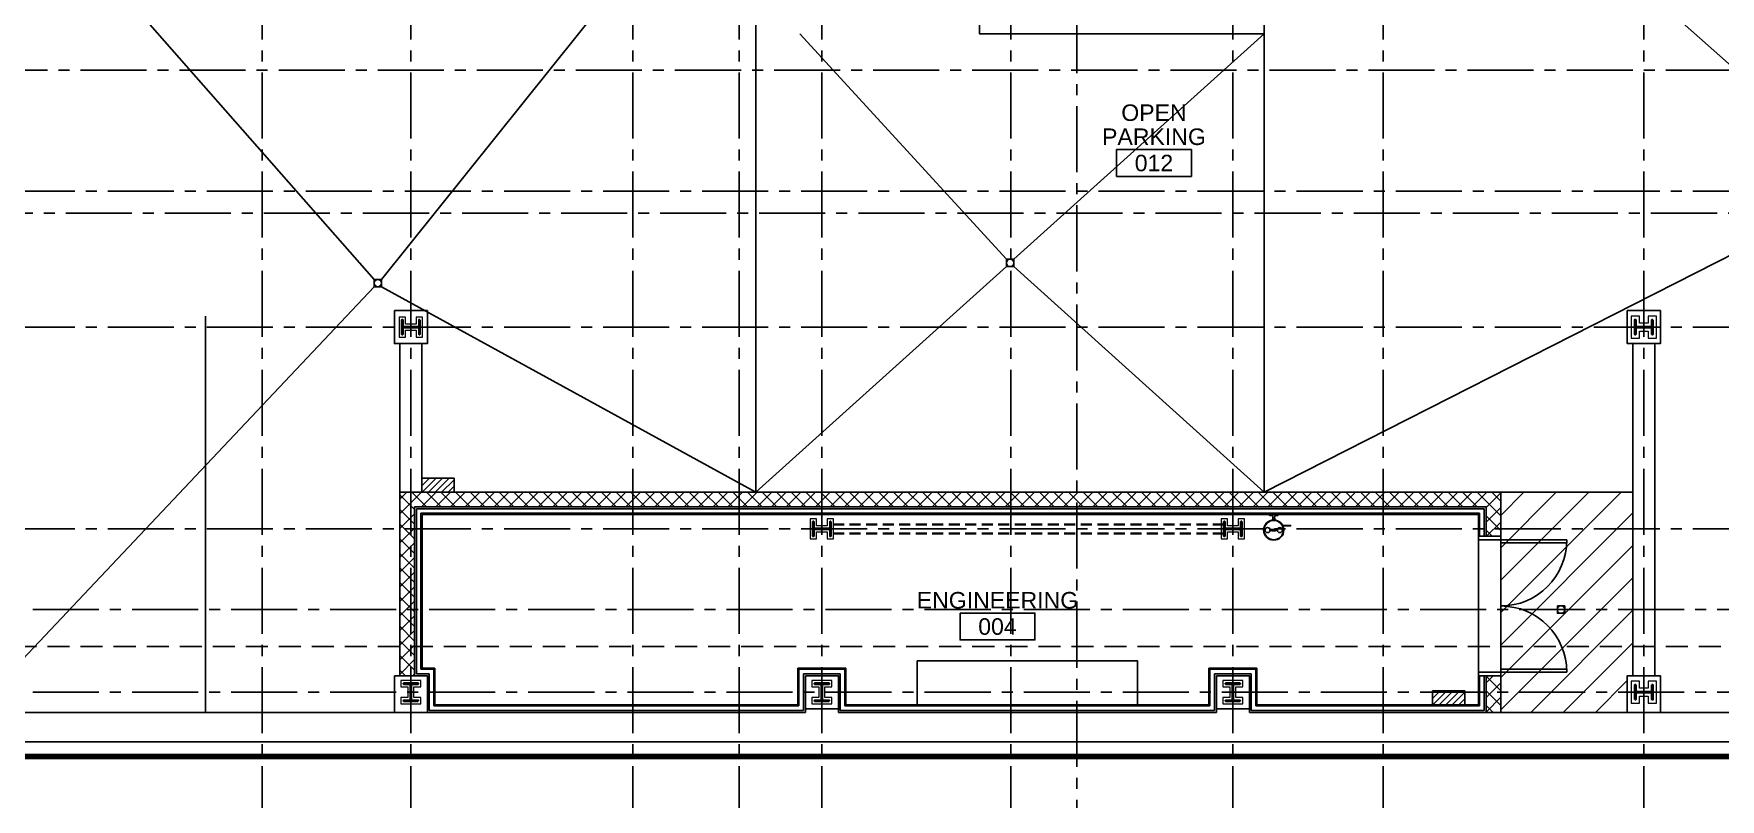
# Model space of a CAD drawing. Header units: inches. Extents: x -19 to 4048, y 0 to 3185.
# Drawn here: x 1362 to 2282, y 786 to 1203 of the extents above; entities that cross this region are included whole.
import ezdxf
from ezdxf.enums import TextEntityAlignment as Align

# ---------------------------------------------------------------- set-up
doc = ezdxf.new("R2010")
doc.units = ezdxf.units.IN
doc.header["$LTSCALE"] = 48
doc.header["$MEASUREMENT"] = 0
for name, pattern in [('CENTER2', [1.125, 0.75, -0.125, 0.125, -0.125]), ('HIDDEN', [0.375, 0.25, -0.125]), ('HIDDEN2', [0.1875, 0.125, -0.0625]), ('PHANTOM2', [1.25, 0.625, -0.125, 0.125, -0.125, 0.125, -0.125])]:
    doc.linetypes.add(name, pattern=pattern)
for name, color, linetype in [('_0_Objects', 8, 'Continuous'), ('A-Door', 8, 'Continuous'), ('A-Door-Head', 8, 'Continuous'), ('A-Flor-Case', 8, 'Continuous'), ('A-Flor-Pfix', 8, 'Continuous'), ('A-Flor-Spcl', 8, 'Continuous'), ('A-Grid(3-32)', 8, 'CENTER2'), ('A-Site-Parking', 8, 'Continuous'), ('A-Site-Pave', 8, 'Continuous'), ('A-Site-Property', 8, 'PHANTOM2'), ('A-Site-Setback', 8, 'HIDDEN'), ('A-Tag-Rm(3-32)', 8, 'Continuous'), ('A-Wall-Full', 8, 'Continuous'), ('A-Wall-Hatch', 8, 'Continuous'), ('S-Foundation', 8, 'Continuous'), ('S-Grid-Iden', 8, 'Continuous'), ('S-Structural Concrete', 8, 'Continuous'), ('S-Wall-CMU', 8, 'Continuous'), ('S-Wall-Hatch', 8, 'Continuous')]:
    doc.layers.add(name, color=color, linetype=linetype)
for name, color, linetype, lineweight in [('A-Detl-Hatch', 8, 'Continuous', 18), ('S-Detl-Hatch', 8, 'Continuous', 18), ('S-Detl-Wide', 8, 'Continuous', 35)]:
    doc.layers.add(name, color=color, linetype=linetype, lineweight=lineweight)
doc.styles.get("Standard").update_dxf_attribs({"font": 'arial.ttf'})

# ---------------------------------------------------------------- blocks, each defined once
blk = doc.blocks.new('Rm Tag')
blk.add_lwpolyline([(-0.2123981095694489, 0.07589473110726885), (0.2123981095694489, 0.07589473110726885), (0.2123981095694489, -0.07589473110715517), (-0.2123981095694489, -0.07589473110715517)], close=True)
for p in [(0, 0.2858456260896673), (0, 0.1492807692377482), (0, 0)]:
    blk.add_attdef('XXX', text='', height=0.09375).set_placement(p, align=Align.MIDDLE_CENTER)
blk = doc.blocks.new('GARAGE FLOOR SLOPE')
at = {"layer": 'A-Flor-Pfix'}
for points in [[(1892.562500014779, 1080.194698477015), (1892.562500014779, 1076.194698477015), (1896.562500014779, 1076.194698477015), (1896.562500014779, 1080.194698477015)], [(1548.000000014778, 1069.257198477001), (1548.000000014778, 1065.257198477001), (1552.000000014778, 1065.257198477001), (1552.000000014778, 1069.257198477001)]]:
    blk.add_lwpolyline(points, close=True, dxfattribs=at)
for centre in [(1894.562500014779, 1078.194698477015), (1550.000000014778, 1067.257198477001)]:
    blk.add_circle(centre, 2, dxfattribs=at)
at = {"layer": 'A-Site-Pave'}
for p, q in [((1344.000000014778, 1301.257198477002), (1548.000000014778, 1069.257198477001)), ((1552.000000014778, 1069.257198477001), (1738.000000014779, 1301.257198477002)), ((2358.562500014775, 1122.757198477026), (2153.875000014779, 1304.132198477)), ((1756.000000014779, 1227.132198477015), (1756.000000014779, 953.2571984770146)), ((1780.000000014779, 1203.132198477015), (1892.562500014779, 1080.194698477015)), ((1896.562500014779, 1080.194698477015), (2033.125000014779, 1203.132198477015)), ((2033.125000014779, 1203.132198477015), (2033.125000014779, 953.2571984770146)), ((2033.125000014779, 953.2571984770146), (2358.562500014775, 1118.757198477026)), ((1892.562500014779, 1076.194698477015), (1756.000000014779, 953.2571984770146)), ((1896.562500014779, 1076.194698477015), (2033.125000014779, 953.2571984770148)), ((1548.000000014778, 1065.257198477001), (1344.000000014777, 849.257198477002)), ((1755.60141953714, 953.4873190230732), (1552.000000014778, 1065.257198477001))]:
    blk.add_line(p, q, dxfattribs=at)
blk = doc.blocks.new('*U9')
at = {"layer": 'A-Detl-Hatch'}
h = blk.add_hatch(dxfattribs=at)
h.set_pattern_fill('ANSI32', color=256, scale=6, style=0)
h.set_pattern_definition([(45, (0, -4.865), (-1.590990257669732, 1.590990257669732), []), (45, (1.06066017, -4.865), (-1.590990257669732, 1.590990257669732), [])])
edge = h.paths.add_edge_path()
edge.add_line((3.98, -9.73), (3.98, -9.295000000000002))
edge.add_line((3.98, -9.295000000000002), (0.645, -9.295000000000002))
edge.add_arc((0.645, -8.795000000000002), 0.5, 180, 270, ccw=False)
edge.add_line((0.145, -8.795000000000002), (0.145, -0.9349999999999996))
edge.add_arc((0.645, -0.9349999999999996), 0.5, 90, 180, ccw=False)
edge.add_line((0.645, -0.4349999999999996), (3.98, -0.4349999999999996))
edge.add_line((3.98, -0.4349999999999996), (3.98, 0))
edge.add_line((3.98, 0), (-3.98, 0))
edge.add_line((-3.98, 0), (-3.98, -0.4349999999999996))
edge.add_line((-3.98, -0.4349999999999996), (-0.645, -0.4349999999999996))
edge.add_arc((-0.645, -0.9349999999999996), 0.5, 0, 90, ccw=False)
edge.add_line((-0.145, -0.9349999999999996), (-0.145, -8.795000000000002))
edge.add_arc((-0.645, -8.795000000000002), 0.5, -90, 0, ccw=False)
edge.add_line((-0.645, -9.295000000000002), (-3.98, -9.295000000000002))
edge.add_line((-3.98, -9.295000000000002), (-3.98, -9.73))
edge.add_line((-3.98, -9.73), (3.98, -9.73))
at = {"linetype": 'ByBlock'}
blk.add_lwpolyline([(3.98, -9.73), (3.98, -9.295000000000002), (0.645, -9.295000000000002, -0.414213562373095), (0.145, -8.795000000000002), (0.145, -0.9349999999999996, -0.414213562373095), (0.645, -0.4349999999999996), (3.98, -0.4349999999999996), (3.98, 0), (-3.98, 0), (-3.98, -0.4349999999999996), (-0.645, -0.4349999999999996, -0.414213562373095), (-0.145, -0.9349999999999996), (-0.145, -8.795000000000002, -0.414213562373095), (-0.645, -9.295000000000002), (-3.98, -9.295000000000002), (-3.98, -9.73)], format="xyb", close=True, dxfattribs=at)
blk = doc.blocks.new('W10X33')
at = {"layer": 'S-Detl-Hatch'}
blk.add_lwpolyline([(13773.28084524832, -7309.777745052937), (13773.28084524832, -7306.342745052938), (13769.44584524832, -7306.342745052938), (13769.44584524832, -7300.482745052938), (13773.28084524832, -7300.482745052938), (13773.28084524832, -7297.047745052938), (13762.32084524832, -7297.047745052938), (13762.32084524832, -7300.482745052938), (13766.15584524832, -7300.482745052938), (13766.15584524832, -7306.342745052938), (13762.32084524832, -7306.342745052938), (13762.32084524832, -7309.777745052937)], close=True, dxfattribs=at)
at = {"layer": 'S-Detl-Wide'}
blk.add_blockref('*U9', (13767.80084524832, -7298.547745052938), dxfattribs=at)
blk = doc.blocks.new('*U18')
at = {"layer": 'A-Detl-Hatch'}
h = blk.add_hatch(dxfattribs=at)
h.set_pattern_fill('ANSI32', color=256, scale=6, style=0)
h.set_pattern_definition([(45, (0, -4.96), (-1.590990257669732, 1.590990257669732), []), (45, (1.06066017, -4.96), (-1.590990257669732, 1.590990257669732), [])])
edge = h.paths.add_edge_path()
edge.add_line((3.9925, -9.92), (3.9925, -9.39))
edge.add_line((3.9925, -9.39), (0.6575000000000002, -9.39))
edge.add_arc((0.6575, -8.89), 0.5, 180, 270, ccw=False)
edge.add_line((0.1575, -8.89), (0.1575, -1.03))
edge.add_arc((0.6575, -1.03), 0.5, 90, 180, ccw=False)
edge.add_line((0.6575, -0.5300000000000002), (3.9925, -0.5300000000000002))
edge.add_line((3.9925, -0.5300000000000002), (3.9925, 0))
edge.add_line((3.9925, 0), (-3.9925, 0))
edge.add_line((-3.9925, 0), (-3.9925, -0.5300000000000002))
edge.add_line((-3.9925, -0.5300000000000002), (-0.6575000000000002, -0.5300000000000002))
edge.add_arc((-0.6575, -1.03), 0.5, 0, 90, ccw=False)
edge.add_line((-0.1575, -1.03), (-0.1575, -8.89))
edge.add_arc((-0.6575, -8.89), 0.5, -90, 0, ccw=False)
edge.add_line((-0.6575, -9.39), (-3.9925, -9.39))
edge.add_line((-3.9925, -9.39), (-3.9925, -9.92))
edge.add_line((-3.9925, -9.92), (3.9925, -9.92))
at = {"linetype": 'ByBlock'}
blk.add_lwpolyline([(3.9925, -9.92), (3.9925, -9.39), (0.6575, -9.39, -0.414213562373095), (0.1575, -8.89), (0.1575, -1.03, -0.414213562373095), (0.6575, -0.5300000000000002), (3.9925, -0.5300000000000002), (3.9925, 0), (-3.9925, 0), (-3.9925, -0.5300000000000002), (-0.6575, -0.5300000000000002, -0.414213562373095), (-0.1575, -1.03), (-0.1575, -8.89, -0.414213562373095), (-0.6575, -9.39), (-3.9925, -9.39), (-3.9925, -9.92)], format="xyb", close=True, dxfattribs=at)
blk = doc.blocks.new('w10x39')
at = {"layer": 'S-Detl-Hatch'}
blk.add_lwpolyline([(13843.55249486652, -7311.369134561437), (13843.55249486652, -7306.839134561437), (13839.71749486652, -7306.839134561437), (13839.71749486652, -7301.979134561437), (13843.55249486652, -7301.979134561437), (13843.55249486652, -7297.449134561437), (13831.56749486652, -7297.449134561437), (13831.56749486652, -7301.979134561437), (13835.40249486652, -7301.979134561437), (13835.40249486652, -7306.839134561437), (13831.56749486652, -7306.839134561437), (13831.56749486652, -7311.369134561437)], close=True, dxfattribs=at)
at = {"layer": 'S-Detl-Wide'}
blk.add_blockref('*U18', (13837.55999486652, -7299.449134561437), dxfattribs=at)
blk = doc.blocks.new('LOWER LEVEL - STRUCTURAL GRID')
at = {"layer": 'A-Grid(3-32)'}
for p, q in [((-2528.500603306958, -7402.007197794599), (-2528.500603306958, -9409.767600574543)), ((-2447.500603306959, -7402.007197794599), (-2447.500603306959, -9409.767600574543)), ((-2326.500603306959, -7402.007197794599), (-2326.500603306959, -9409.767600574543)), ((-2268.500603306959, -7402.007197794599), (-2268.500603306959, -9409.767600574543)), ((-2223.500603306959, -7402.007197794599), (-2223.500603306959, -9409.767600574543)), ((-2120.500603306959, -7402.007197794599), (-2120.500603306959, -9409.767600574543)), ((-1999.500603306959, -7402.007197794599), (-1999.500603306959, -9409.767600574543)), ((-1917.500603306958, -7402.007197794599), (-1917.500603306957, -9409.767600574543)), ((-1775.500603306959, -7402.007197794599), (-1775.500603306959, -9409.767600574543)), ((-2084.500603306959, -7420.368114007418), (-2084.500603306959, -9391.387922628302)), ((-161.5609813987239, -8858.750000000002), (-3880.69040821612, -8858.750000000002)), ((-146.7507862931088, -8924.750000000002), (-3895.500603321735, -8924.750000000002)), ((-146.7507862931088, -8998.75), (-3895.500603321735, -8998.75)), ((-146.7507862931088, -9108.749999999998), (-3895.500603321736, -9108.749999999998)), ((-3895.500603321735, -9152.75), (-146.7507862931088, -9152.75)), ((-3895.500603321735, -9197.75), (-146.7507862931088, -9197.75))]:
    blk.add_line(p, q, dxfattribs=at)
blk.add_lwpolyline([(-169.6262173013083, -8936.750000000002), (-3872.625172313536, -8936.750000000002), (-3883.205470604953, -8956.836901552351), (-3895.500603321735, -8956.836901552351)], dxfattribs=at)
at = {"layer": 'S-Detl-Wide', "linetype": 'HIDDEN2'}
for p, q in [((-2004.365603306956, -9106.249999999998), (-2218.635603306956, -9106.249999999998)), ((-2004.365603306956, -9111.249999999998), (-2218.635603306956, -9111.249999999998))]:
    blk.add_line(p, q, dxfattribs=at)
at = {"layer": 'S-Structural Concrete'}
for points in [[(-2456.500603306957, -8989.75), (-2438.500603306957, -8989.75), (-2438.500603306957, -9007.75), (-2456.500603306957, -9007.75)], [(-1784.500603306956, -8989.75), (-1766.500603306956, -8989.75), (-1766.500603306956, -9007.75), (-1784.500603306956, -9007.75)], [(-2456.500603306959, -9188.75), (-2438.500603306959, -9188.75), (-2438.500603306959, -9208.75), (-2456.500603306959, -9208.75)], [(-2232.500603306959, -9188.75), (-2214.500603306959, -9188.75), (-2214.500603306959, -9206.75), (-2232.500603306959, -9206.75)], [(-2008.500603306959, -9188.75), (-1990.500603306959, -9188.75), (-1990.500603306959, -9206.75), (-2008.500603306959, -9206.75)], [(-1784.500603306959, -9188.75), (-1766.500603306959, -9188.75), (-1766.50060330696, -9208.75), (-1784.500603306959, -9208.75)]]:
    blk.add_lwpolyline(points, close=True, dxfattribs=at)
at = {"rotation": 90}
for name, p in [('W10X33', (-9750.913348359896, -22766.55084524832)), ('w10x39', (-9079.909737868395, -22836.30999486652)), ('W10X33', (-9526.913348359896, -22876.55084524832)), ('W10X33', (-9302.913348359896, -22876.55084524832))]:
    blk.add_blockref(name, p, dxfattribs=at)
blk = doc.blocks.new('Door 36in')
blk.add_lwpolyline([(0, 36), (1.5, 36), (1.5, 0), (0, 0)], close=True)
blk.add_arc((0, 0), 36, 0, 90)
blk = doc.blocks.new('LOWER LEVEL - CORE & SHELL')
at = {"layer": 'S-Wall-Hatch'}
h = blk.add_hatch(dxfattribs=at)
h.set_pattern_fill('ANSI37', color=256, scale=45, style=0)
h.set_pattern_definition([(45, (0, 0), (-3.97747564417433, 3.97747564417433), []), (135, (0, 0), (-3.97747564417433, -3.97747564417433), [])])
h.paths.add_polyline_path([(-2445.50060330696, -9096.749999999989), (-1861.500603306961, -9096.749999999989), (-1861.500603306961, -9112.749999999989), (-1853.500603306961, -9112.749999999989), (-1853.500603306961, -9088.749999999989), (-2453.50060330696, -9088.749999999989), (-2453.50060330696, -9172.750000000002), (-2445.50060330696, -9172.750000000002)])
h.paths.add_polyline_path([(-2445.50060330696, -9172.750000000002), (-2453.50060330696, -9172.750000000002), (-2453.50060330696, -9188.75), (-2445.50060330696, -9188.75)])
h.paths.add_polyline_path([(-1853.500603306961, -9188.74999999999), (-1861.500603306961, -9188.749999999989), (-1861.500603306961, -9208.750000000002), (-1853.500603306961, -9208.750000000002)])
at = {"layer": 'A-Door'}
for points in [[(-1853.500603306961, -9112.749999999989), (-1865.625603306961, -9112.749999999989), (-1865.625603306961, -9114.749999999989), (-1853.500603306961, -9114.749999999989)], [(-1853.500603306961, -9186.74999999999), (-1865.625603306961, -9186.749999999989), (-1865.625603306961, -9188.749999999989), (-1853.500603306961, -9188.74999999999)]]:
    blk.add_lwpolyline(points, close=True, dxfattribs=at)
at = {"layer": 'A-Door-Head'}
blk.add_lwpolyline([(-1865.625603306961, -9112.749999999989), (-1853.500603306961, -9112.749999999989), (-1853.500603306961, -9188.749999999989), (-1865.625603306961, -9188.749999999989)], close=True, dxfattribs=at)
at = {"layer": 'A-Flor-Pfix'}
blk.add_lwpolyline([(-1822.649991116824, -9150.75), (-1822.649991116824, -9154.75), (-1818.649991116824, -9154.75), (-1818.649991116824, -9150.75)], close=True, dxfattribs=at)
blk.add_circle((-1820.649991116824, -9152.75), 2, dxfattribs=at)
at = {"layer": 'A-Wall-Full'}
for p, q in [((-1865.625603306961, -9100.874999999989), (-2441.37560330696, -9100.874999999989)), ((-2441.37560330696, -9100.874999999989), (-2441.375603306945, -9184.625000000027)), ((-1865.625603306961, -9100.874999999989), (-1865.62560330696, -9112.749999999987)), ((-2434.375603306983, -9184.625000000027), (-2441.37560330696, -9184.625000000027)), ((-2434.375603306983, -9184.625000000025), (-2434.375603306984, -9204.62500000003)), ((-2210.375603306987, -9184.625000000025), (-2236.625603306936, -9184.625000000027)), ((-2236.625603306936, -9184.62500000003), (-2236.625603306934, -9204.62500000003)), ((-2210.375603306987, -9184.625000000025), (-2210.375603306984, -9204.62500000003)), ((-1986.375603306984, -9184.625000000025), (-2012.625603306936, -9184.62500000003)), ((-2012.625603306936, -9184.62500000003), (-2012.625603306934, -9204.62500000003)), ((-1986.375603306983, -9184.625000000025), (-1986.375603306984, -9204.62500000003)), ((-1865.62560330696, -9188.749999999989), (-1865.625603306961, -9204.625000000018)), ((-2236.625603306934, -9204.624999999998), (-2434.375603306985, -9204.625000000016)), ((-2012.625603306934, -9204.625000000013), (-2210.375603306984, -9204.62500000003)), ((-1865.625603306961, -9204.625000000018), (-1986.375603306984, -9204.62500000003))]:
    blk.add_line(p, q, dxfattribs=at)
at = {"layer": 'A-Wall-Hatch'}
for p, q in [((-1862.50060330696, -9097.749999999989), (-2444.50060330696, -9097.749999999989)), ((-2444.50060330696, -9097.749999999989), (-2444.50060330696, -9187.75)), ((-1862.50060330696, -9097.749999999989), (-1862.50060330696, -9112.749999999989)), ((-1865.00060330696, -9100.249999999989), (-2442.00060330696, -9100.249999999989)), ((-2442.00060330696, -9100.249999999989), (-2442.00060330696, -9185.250000000004)), ((-1865.00060330696, -9100.249999999989), (-1865.00060330696, -9112.749999999987)), ((-2437.500603306959, -9187.75), (-2444.50060330696, -9187.75)), ((-2435.000603306963, -9185.250000000004), (-2442.000603306959, -9185.250000000004)), ((-2437.500603306959, -9187.75), (-2437.500603306959, -9207.750000000002)), ((-2435.000603306963, -9185.250000000004), (-2435.000603306963, -9205.250000000005)), ((-2211.000603306963, -9185.250000000004), (-2236.000603306956, -9185.250000000004)), ((-2236.000603306956, -9185.250000000004), (-2236.000603306956, -9205.250000000007)), ((-2213.500603306959, -9187.75), (-2233.500603306959, -9187.75)), ((-2233.500603306959, -9187.75), (-2233.500603306959, -9207.750000000004)), ((-2213.500603306959, -9187.75), (-2213.500603306959, -9207.750000000002)), ((-2211.000603306963, -9185.250000000004), (-2211.000603306963, -9205.250000000005)), ((-1987.000603306963, -9185.250000000004), (-2012.000603306956, -9185.250000000004)), ((-2012.000603306956, -9185.250000000004), (-2012.000603306956, -9205.250000000007)), ((-1989.500603306959, -9187.75), (-2009.500603306959, -9187.75)), ((-2009.500603306959, -9187.75), (-2009.500603306959, -9207.750000000004)), ((-1989.500603306959, -9187.75), (-1989.500603306959, -9207.750000000002)), ((-1987.000603306963, -9185.250000000004), (-1987.000603306963, -9205.250000000005)), ((-1865.000603306961, -9188.749999999989), (-1865.000603306961, -9205.250000000005)), ((-1862.50060330696, -9188.74999999999), (-1862.50060330696, -9207.750000000002)), ((-2233.500603306959, -9207.750000000004), (-2437.500603306959, -9207.750000000004)), ((-2236.000603306956, -9205.250000000007), (-2435.000603306963, -9205.250000000007)), ((-2009.500603306959, -9207.750000000004), (-2213.500603306959, -9207.750000000002)), ((-2012.000603306956, -9205.250000000007), (-2211.000603306963, -9205.250000000007)), ((-1862.50060330696, -9207.750000000002), (-1989.500603306959, -9207.750000000002)), ((-1865.000603306961, -9205.250000000005), (-1987.000603306963, -9205.250000000005))]:
    blk.add_line(p, q, dxfattribs=at)
at = {"layer": 'S-Foundation'}
for p, q in [((-2456.500603306959, -9208.75), (-2456.500603306959, -9188.75)), ((-2456.500603306959, -9188.75), (-2438.500603306959, -9188.75)), ((-2438.500603306959, -9188.75), (-2438.500603306959, -9208.750000000002)), ((-2232.500603306959, -9208.750000000002), (-2232.500603306959, -9188.75)), ((-2232.500603306959, -9188.75), (-2214.500603306959, -9188.75)), ((-2214.500603306959, -9188.75), (-2214.500603306959, -9208.750000000002)), ((-2008.500603306959, -9208.750000000002), (-2008.500603306959, -9188.75)), ((-2008.500603306959, -9188.75), (-1990.500603306959, -9188.75)), ((-1990.500603306959, -9188.75), (-1990.500603306959, -9208.750000000002)), ((-2456.500603306959, -9208.75), (-2662.50060330696, -9208.750000000002)), ((-2232.500603306959, -9208.750000000002), (-2438.500603306959, -9208.750000000002)), ((-2008.500603306959, -9208.750000000002), (-2214.500603306959, -9208.750000000002)), ((-1784.50060330696, -9208.75), (-1990.500603306959, -9208.750000000002)), ((-1336.500603306966, -9208.75), (-1766.50060330696, -9208.750000000002)), ((-300.0006033067984, -9224.750000000002), (-3679.000603306964, -9224.750000000002))]:
    blk.add_line(p, q, dxfattribs=at)
blk.add_lwpolyline([(-1784.50060330696, -9208.75), (-1784.500603306959, -9188.75), (-1766.500603306959, -9188.75), (-1766.50060330696, -9208.75)], dxfattribs=at)
at = {"layer": 'S-Wall-CMU'}
for p, q in [((-1853.500603306961, -9088.749999999989), (-2453.50060330696, -9088.749999999989)), ((-2453.50060330696, -9088.749999999989), (-2453.50060330696, -9188.75)), ((-1853.500603306961, -9088.749999999989), (-1853.500603306961, -9112.749999999989)), ((-1861.500603306961, -9096.749999999989), (-2445.50060330696, -9096.749999999989)), ((-2445.50060330696, -9096.749999999989), (-2445.50060330696, -9188.75)), ((-1861.500603306961, -9096.749999999989), (-1861.500603306961, -9112.749999999989)), ((-1865.62560330696, -9112.749999999989), (-1853.500603306961, -9112.749999999989)), ((-1865.62560330696, -9188.749999999989), (-1853.500603306961, -9188.74999999999)), ((-1861.500603306961, -9188.749999999989), (-1861.500603306961, -9208.750000000004)), ((-1853.500603306961, -9188.749999999989), (-1853.500603306961, -9208.750000000004))]:
    blk.add_line(p, q, dxfattribs=at)
blk.add_lwpolyline([(-1974.375603306957, -8737.875000000004), (-1982.375603306957, -8737.875000000004), (-1982.375603306957, -8838.874999999989), (-2137.625603306957, -8838.874999999989), (-2137.625603306957, -8798.874999999989), (-2113.500603306961, -8798.874999999989)], dxfattribs=at)
for p in [(-16215.30144855528, -1894.337254947062), (-15991.30144855528, -1894.337254947062), (-15767.30144855528, -1894.337254947062)]:
    blk.add_blockref('W10X33', p)
at = {"layer": 'A-Door', "rotation": 270}
blk.add_blockref('Door 36in', (-1853.500603306961, -9114.749999999989), dxfattribs=at)
at = {"layer": 'A-Door', "xscale": -1, "rotation": 270}
blk.add_blockref('Door 36in', (-1853.500603306961, -9186.74999999999), dxfattribs=at)
at = {"layer": 'S-Grid-Iden', "rotation": 270}
blk.add_blockref('w10x39', (5528.908531254481, 4639.809994866517), dxfattribs=at)
blk = doc.blocks.new('A$C28466603')
at = {"layer": 'A-Flor-Pfix'}
for p, q in [((7.749998833053722, 10.5187142945324), (7.749998833053722, 14.74999931956108)), ((7.749998833053722, 14.74999931956108), (7.999998833053722, 14.74999931956108)), ((7.999998833053722, 10.39897880512717), (7.999998833053722, 14.74999931956108)), ((13.49999883305372, 6.249999319561084), (13.49999883305372, 7.499999319561085)), ((13.49999883305372, 3.499999319561084), (13.49999883305372, 4.749999319561084)), ((13.99999883305372, 7.999999319561085), (13.99999883305372, 2.999999319561084))]:
    blk.add_line(p, q, dxfattribs=at)
for centre, radius in [((5.499998833053723, 5.499999319561084), 5.5), ((5.499998833053723, 5.499999319561084), 5.25), ((5.499998833053723, 8.849999319560993), 1.35), ((5.499998833053723, 2.149999319561175), 1.35)]:
    blk.add_circle(centre, radius, dxfattribs=at)
for centre, radius, start, end in [((22.46451908660765, 5.499999319561084), 17.33952025355333, 173.294818435421, 186.705181564579), ((-11.4645214205002, 5.499999319561084), 17.33952025355333, 353.2948184354209, 6.705181564579027), ((12.20416228965132, 9.483384013993144), 3.483384694432129, 248.1606755658838, 291.8393244341161), ((12.20416228965132, 1.516614625129022), 3.483384694432129, 68.16067556588389, 111.8393244341161), ((13.99999883305372, 7.499999319561085), 0.5, 90, 180), ((13.99999883305372, 3.499999319561084), 0.5, 180, 270)]:
    blk.add_arc(centre, radius, start, end, dxfattribs=at)

msp = doc.modelspace()

# ---------------------------------------------------------------- hatches: boundary and pattern name
at = {"layer": 'A-Flor-Spcl'}
h = msp.add_hatch(dxfattribs=at)
h.set_pattern_fill('ANSI31', color=256, scale=20, angle=-180, style=0)
h.set_pattern_definition([(225, (-6634.084152673528, 2934.470334315214), (1.767766952966368, -1.767766952966369), [])])
h.paths.add_polyline_path([(1591.55303032257, 953.2571984770148), (1574.022858427927, 953.2571984770148), (1574.022858427927, 960.8475075470706), (1591.55303032257, 960.8475075470706)])
h = msp.add_hatch(dxfattribs=at)
h.set_pattern_fill('ANSI31', color=256, scale=20, angle=-180, style=0)
h.set_pattern_definition([(225, (-6083.224238620852, 2818.595334315181), (1.767766952966368, -1.767766952966369), [])])
h.paths.add_polyline_path([(2142.412944375245, 837.382198476982), (2124.882772480602, 837.382198476982), (2124.882772480602, 844.9725075470378), (2142.412944375245, 844.9725075470378)])
at = {"layer": 'A-Site-Parking'}
h = msp.add_hatch(dxfattribs=at)
h.set_pattern_fill('ANSI31', color=256, scale=100, style=0)
h.set_pattern_definition([(45.00000000000001, (4015.500603321736, 10042.007198477), (-8.838834764831843, 8.838834764831844), [])])
h.paths.add_polyline_path([(2234.000000014775, 953.2571984770175), (2162.000000014775, 953.2571984770157), (2162.000000014775, 933.2571984770066), (2234.000000014774, 933.2571984770084)])
edge = h.paths.add_edge_path()
edge.add_line((2234.000000014774, 933.2571984770084), (2162.000000014774, 933.2571984770084))
edge.add_line((2162.000000014775, 933.2571984770066), (2162.000000014775, 929.2571984770157))
edge.add_line((2162.000000014775, 929.2571984770157), (2162.000000014774, 927.2571984770157))
edge.add_line((2162.000000014774, 927.2571984770157), (2198.000000014774, 927.2571984770157))
edge.add_line((2198.000000014774, 927.2571984770175), (2198.000000014774, 925.7571984770175))
edge.add_line((2198.000000014774, 925.7571984770175), (2197.96873643962, 925.7571984770175))
edge.add_arc((2162.000000014774, 927.2571984770138), 36.00000000000023, 270.0000000000007, 357.611984536734, ccw=False)
edge.add_arc((2162.000000014774, 855.2571984770157), 35.99999999999886, 70.81186354623418, 89.99999999999932, ccw=False)
edge.add_line((2173.832159580999, 889.2571984770066), (2234.000000014774, 889.2571984770066))
edge.add_line((2234.000000014774, 889.2571984770066), (2234.000000014774, 933.2571984770084))
edge = h.paths.add_edge_path()
edge.add_line((2197.96873643962, 925.7571984770175), (2162.000000014774, 925.7571984770175))
edge.add_line((2162.000000014774, 925.7571984770157), (2162.000000014768, 891.2571984770157))
edge.add_arc((2162.000000014774, 927.2571984770166), 36.00000000000034, 269.9999999999914, 357.6119845367307)
edge = h.paths.add_edge_path(flags=17)
edge.add_line((2198.000000014774, 927.2571984770175), (2162.000000014774, 927.2571984770175))
edge.add_line((2162.000000014774, 927.2571984770157), (2162.000000014774, 925.7571984770157))
edge.add_line((2162.000000014774, 925.7571984770157), (2197.96873643962, 925.7571984770157))
edge.add_arc((2162.000000014774, 927.2571984770084), 36, 357.6119845367428, 360.0000000000116)
edge = h.paths.add_edge_path()
edge.add_line((2173.832159580999, 889.2571984770066), (2162.000000014768, 889.2571984770066))
edge.add_line((2162.000000014768, 889.2571984770047), (2162.000000014765, 869.2571984770029))
edge.add_line((2162.000000014766, 869.2571984770029), (2195.166247918333, 869.2571984770029))
edge.add_arc((2162.000000014773, 855.2571984770138), 36.00000000000104, 22.8853804761402, 70.8118635462338)
edge = h.paths.add_edge_path()
edge.add_line((2234.000000014774, 889.2571984770066), (2173.832159580999, 889.2571984770066))
edge.add_arc((2162.000000014773, 855.2571984770138), 36.00000000000099, 22.8853804761402, 70.81186354623378, ccw=False)
edge.add_line((2195.166247918332, 869.2571984770047), (2234.000000014774, 869.2571984770047))
edge.add_line((2234.000000014774, 869.2571984770047), (2234.000000014774, 889.2571984770066))
edge = h.paths.add_edge_path()
edge.add_line((2162.000000014768, 891.2571984770138), (2162.000000014768, 889.2571984770047))
edge.add_line((2162.000000014768, 889.2571984770047), (2173.832159580999, 889.2571984770047))
edge.add_arc((2162.000000014774, 855.2571984770138), 35.99999999999994, 70.81186354623472, 90.00000000000867)
edge = h.paths.add_edge_path()
edge.add_line((2195.166247918332, 869.2571984770047), (2162.000000014765, 869.2571984770047))
edge.add_line((2162.000000014766, 869.2571984770029), (2162.000000014764, 856.7571984770138))
edge.add_line((2162.000000014764, 856.7571984770138), (2197.96873643962, 856.7571984770138))
edge.add_arc((2162.000000014777, 855.2571984770138), 35.9999999999976, 2.388015463269664, 22.8853804761421)
edge = h.paths.add_edge_path()
edge.add_line((2234.000000014774, 869.2571984770047), (2195.166247918332, 869.2571984770047))
edge.add_arc((2162.000000014777, 855.2571984770138), 35.99999999999761, 2.38801546326971, 22.885380476142075, ccw=False)
edge.add_line((2197.96873643962, 856.7571984770157), (2198.000000014774, 856.7571984770157))
edge.add_line((2198.000000014775, 856.7571984770157), (2198.000000014775, 855.2571984770157))
edge.add_line((2198.000000014775, 855.2571984770157), (2162.000000014775, 855.2571984770157))
edge.add_line((2162.000000014775, 855.2571984770138), (2162.000000014775, 853.2571984770138))
edge.add_line((2162.000000014775, 853.2571984770138), (2162.000000014775, 837.2571984770047))
edge.add_line((2162.000000014775, 837.2571984770047), (2231.000000014776, 837.2571984770057))
edge.add_line((2231.000000014776, 837.2571984770084), (2231.000000014776, 853.2571984770079))
edge.add_line((2231.000000014776, 853.2571984770075), (2234.000000014774, 853.2571984770066))
edge.add_line((2234.000000014774, 853.2571984770066), (2234.000000014774, 869.2571984770052))
edge = h.paths.add_edge_path()
edge.add_line((2197.96873643962, 856.7571984770157), (2162.000000014763, 856.7571984770157))
edge.add_line((2162.000000014764, 856.7571984770138), (2162.000000014763, 855.2571984770138))
edge.add_line((2162.000000014763, 855.2571984770138), (2198.000000014774, 855.2571984770138))
edge.add_arc((2162.000000014774, 855.2571984770102), 36.00000000000045, 5.788609520263601e-12, 2.388015463274536)
h.paths.add_polyline_path([(2231.000000014775, 837.2571984770084), (2162.000000014775, 837.2571984770047), (2162.000000014775, 833.2571984770029), (2231.000000014775, 833.2571984770066)])

# ---------------------------------------------------------------- linework, layer by layer
at = {"layer": 'A-Flor-Case'}
msp.add_lwpolyline([(1844.000000014777, 861.3821984769756), (1844.000000014777, 837.3821984769756), (1964.000000014777, 837.3821984769756), (1964.000000014777, 861.3821984769756)], close=True, dxfattribs=at)
at = {"layer": 'A-Flor-Spcl'}
for points in [[(1591.55303032257, 953.2571984770148), (1574.022858427927, 953.2571984770148), (1574.022858427927, 960.8475075470706), (1591.55303032257, 960.8475075470706)], [(2142.412944375245, 837.382198476982), (2124.882772480602, 837.382198476982), (2124.882772480602, 844.9725075470378), (2142.412944375245, 844.9725075470378)]]:
    msp.add_lwpolyline(points, close=True, dxfattribs=at)
at = {"layer": 'A-Site-Parking'}
for p, q in [((1456.000000014776, 1049.257198477005), (1456.000000014776, 833.2571984770016)), ((2234.000000014776, 1034.257198477007), (2234.000000014775, 853.2571984770066)), ((2246.000000014776, 1034.257198477007), (2246.000000014775, 853.2571984770066)), ((2162.000000014775, 953.2571984770157), (2234.000000014775, 953.2571984770175)), ((2162.000000014774, 927.2571984770157), (2162.000000014763, 855.2571984770138))]:
    msp.add_line(p, q, dxfattribs=at)
for points in [[(1562.000000014776, 1034.257198477005), (1562.000000014776, 953.2571984770161)], [(1574.000000014776, 953.2571984770161), (1574.000000014776, 1034.257198477005)]]:
    msp.add_lwpolyline(points, dxfattribs=at)
at = {"layer": 'A-Site-Property', "const_width": 3}
msp.add_lwpolyline([(859.9999997980476, 809.2571984770025, 0.0003908934087964007), (715.999999984625, 809.1446211578673, 0.001270415750458113), (248.0000000147547, 807.2237494451847), (248.0000000147838, 1671.993335988308), (248.0000000148721, 2571.993335988265), (3651.751827946493, 1937.560117758627, 0.002707367898723301), (3799.999999977022, 1910.757577876982), (3800.000000014777, 809.2571984770002), (860.000000014842, 809.2571984770025)], format="xyb", dxfattribs=at)
at = {"layer": 'A-Site-Setback'}
msp.add_lwpolyline([(332.0000000148566, 2312.202923505944), (3607.775070039962, 1701.623590777264, 0.002374074739772561), (3740.000000014544, 1677.626943476231), (3740.000000014777, 869.2571984770038), (800.0000000148348, 869.2571984770025, 0.0006697911061953115), (715.9061856093822, 869.1445478150195, 0.001041456845867606), (332.0000000147547, 867.7446328884607), (332.0000000147838, 1671.993335988303), (332.0000000148566, 2312.202923505944)], format="xyb", dxfattribs=at)

# ---------------------------------------------------------------- block references
at = {"layer": '_0_Objects'}
for name, p in [('LOWER LEVEL - STRUCTURAL GRID', (4015.500603321736, 10042.007198477)), ('GARAGE FLOOR SLOPE', (0, 0))]:
    msp.add_blockref(name, p, dxfattribs=at)
at = {"layer": '_0_Objects', "linetype": 'HIDDEN'}
msp.add_blockref('LOWER LEVEL - CORE & SHELL', (4015.500603321736, 10042.007198477), dxfattribs=at)
at = {"layer": 'A-Flor-Pfix', "xscale": -1, "rotation": 270}
msp.add_blockref('A$C28466603', (2032.776949819464, 927.132199643961), dxfattribs=at)
at = {"layer": 'A-Tag-Rm(3-32)'}
ref = msp.add_blockref('Rm Tag', (1973.000990159219, 1132.66636176164), dxfattribs=dict(at, xscale=96, yscale=96, zscale=96))
ref.add_attrib('XXX', 'OPEN', dxfattribs={"layer": '0', "height": 9}).set_placement((1973.000990159219, 1160.107541866249), align=Align.MIDDLE_CENTER)
ref.add_attrib('XXX', 'PARKING', dxfattribs={"layer": '0', "height": 9}).set_placement((1973.000990159219, 1146.997315608464), align=Align.MIDDLE_CENTER)
ref.add_attrib('XXX', '012', dxfattribs={"layer": '0', "height": 9}).set_placement((1973.000990159219, 1132.66636176164), align=Align.MIDDLE_CENTER)
ref = msp.add_blockref('Rm Tag', (1887.706297788674, 880.0640103349624), dxfattribs=dict(at, xscale=96, yscale=96, zscale=96))
ref.add_attrib('XXX', 'ENGINEERING', dxfattribs={"layer": '0', "height": 9}).set_placement((1887.706297788674, 894.3949641817862), align=Align.MIDDLE_CENTER)
ref.add_attrib('XXX', '004', dxfattribs={"layer": '0', "height": 9}).set_placement((1887.706297788674, 880.0640103349624), align=Align.MIDDLE_CENTER)

doc.saveas('drawing.dxf')
